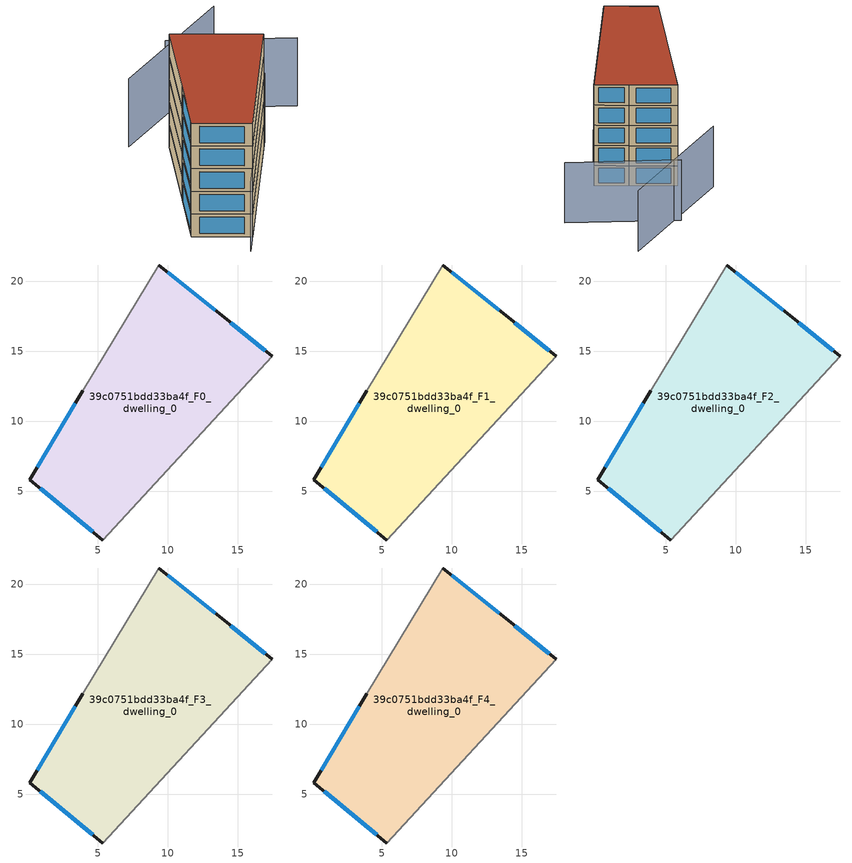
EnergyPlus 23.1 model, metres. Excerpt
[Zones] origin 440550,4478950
39c0751bdd33ba4f_F0_dwelling_0
 floor ground (EU_floor_Construction): 14.02,17.4 17.44,14.62 5.35,1.5 0.15,5.81 3.92,12.15 9.34,21.14 z0
 wall outside (EU_wall_Construction): 3.92,12.15 0.15,5.81 5.35,1.5 / 17.44,14.62 14.02,17.4 9.34,21.14 z0:3
 wall adiabatic (EU_wall_Construction): 9.34,21.14 3.92,12.15 / 5.35,1.5 17.44,14.62 z0:3
 window (EU_Window_Construction): 3.4,11.27 0.67,6.69 / 13.37,17.92 9.99,20.62 / 16.97,15 14.5,17.01 / 0.87,5.21 4.63,2.1 z0.42:2.58
39c0751bdd33ba4f_F1_dwelling_0
 floor to 39c0751bdd33ba4f_F0_dwelling_0 (EU_floor_Construction): 14.02,17.4 17.44,14.62 5.35,1.5 0.15,5.81 3.92,12.15 9.34,21.14 z3
 wall outside (EU_wall_Construction): 3.92,12.15 0.15,5.81 5.35,1.5 / 17.44,14.62 14.02,17.4 9.34,21.14 z3:6
 wall adiabatic (EU_wall_Construction): 9.34,21.14 3.92,12.15 / 5.35,1.5 17.44,14.62 z3:6
 window (EU_Window_Construction): 3.4,11.27 0.67,6.69 / 13.37,17.92 9.99,20.62 / 16.97,15 14.5,17.01 / 0.87,5.21 4.63,2.1 z3.42:5.58
39c0751bdd33ba4f_F2_dwelling_0
 floor to 39c0751bdd33ba4f_F1_dwelling_0 (EU_floor_Construction): 14.02,17.4 17.44,14.62 5.35,1.5 0.15,5.81 3.92,12.15 9.34,21.14 z6
 wall outside (EU_wall_Construction): 3.92,12.15 0.15,5.81 5.35,1.5 / 17.44,14.62 14.02,17.4 9.34,21.14 z6:9
 wall adiabatic (EU_wall_Construction): 9.34,21.14 3.92,12.15 / 5.35,1.5 17.44,14.62 z6:9
 window (EU_Window_Construction): 3.4,11.27 0.67,6.69 / 13.37,17.92 9.99,20.62 / 16.97,15 14.5,17.01 / 0.87,5.21 4.63,2.1 z6.42:8.58
39c0751bdd33ba4f_F3_dwelling_0
 floor to 39c0751bdd33ba4f_F2_dwelling_0 (EU_floor_Construction): 14.02,17.4 17.44,14.62 5.35,1.5 0.15,5.81 3.92,12.15 9.34,21.14 z9
 wall outside (EU_wall_Construction): 3.92,12.15 0.15,5.81 5.35,1.5 / 17.44,14.62 14.02,17.4 9.34,21.14 z9:12
 wall adiabatic (EU_wall_Construction): 9.34,21.14 3.92,12.15 / 5.35,1.5 17.44,14.62 z9:12
 window (EU_Window_Construction): 3.4,11.27 0.67,6.69 / 13.37,17.92 9.99,20.62 / 16.97,15 14.5,17.01 / 0.87,5.21 4.63,2.1 z9.42:11.58
39c0751bdd33ba4f_F4_dwelling_0
 floor to 39c0751bdd33ba4f_F3_dwelling_0 (EU_floor_Construction): 14.02,17.4 17.44,14.62 5.35,1.5 0.15,5.81 3.92,12.15 9.34,21.14 z12
 wall outside (EU_wall_Construction): 3.92,12.15 0.15,5.81 5.35,1.5 / 17.44,14.62 14.02,17.4 9.34,21.14 z12:15
 wall adiabatic (EU_wall_Construction): 9.34,21.14 3.92,12.15 / 5.35,1.5 17.44,14.62 z12:15
 window (EU_Window_Construction): 3.4,11.27 0.67,6.69 / 13.37,17.92 9.99,20.62 / 16.97,15 14.5,17.01 / 0.87,5.21 4.63,2.1 z12.42:14.58
 roof outside (EU_roof_Construction): 5.35,1.5 17.44,14.62 14.02,17.4 9.34,21.14 3.92,12.15 0.15,5.81 z15
shading: 3.46,-0.53 18.31,15.56 / 10.24,20.46 3.92,12.15 / 25.53,18.88 13.85,27.48 / 22.34,29.54 5.98,24.07 z0:9
[Building]
EU S2 Campaign: North Axis=0; Terrain=City; Solar Distribution=FullExterior
[Site:Location]
Madrid: Latitude=40.5; Longitude=-3.5; Time Zone=1; Elevation=609
[SizingPeriod:WeatherFileDays]
AnnualSizingPeriod: Begin Month=1; Begin Day of Month=1; End Month=12; End Day of Month=31; Day of Week for Start Day=Monday; Use Weather File Daylight Saving Period=No; Use Weather File Rain and Snow Indicators=No
[MATERIAL]
EU_InternalMass_Material: Roughness=MediumRough; Thickness=0.1; Conductivity=1; Density=1800; Specific Heat=900; Thermal Absorptance=0.9; Solar Absorptance=0.7; Visible Absorptance=0.7
[MATERIAL:NOMASS] Roughness=MediumRough; Thermal Absorptance=0.9; Solar Absorptance=0.7; Visible Absorptance=0.7
Name | Thermal Resistance
EU_wall_NoMass | 1.60022
EU_roof_NoMass | 1.57597
EU_floor_NoMass | 0.470652
[WINDOWMATERIAL:SIMPLEGLAZINGSYSTEM]
EU_Window_SimpleGlazing: UFactor=3.28802; Solar Heat Gain Coefficient=0.85; Visible Transmittance=0.85
[CONSTRUCTION]
EU_wall_Construction: EU_wall_NoMass
EU_roof_Construction: EU_roof_NoMass
EU_floor_Construction: EU_floor_NoMass
EU_Window_Construction: EU_Window_SimpleGlazing
EU_InternalMass_Construction: EU_InternalMass_Material
[ZONE] Type=1; Multiplier=1; Ceiling Height=autocalculate; Volume=457.525; Floor Area=autocalculate; Part of Total Floor Area=Yes
39c0751bdd33ba4f_F0_dwelling_0; 39c0751bdd33ba4f_F1_dwelling_0; 39c0751bdd33ba4f_F2_dwelling_0; 39c0751bdd33ba4f_F3_dwelling_0; 39c0751bdd33ba4f_F4_dwelling_0
[INTERNALMASS] Construction=EU_InternalMass_Construction; Surface Area=152.508
Name | Zone or ZoneList
39c0751bdd33ba4f_F0_dwelling_0_EU_InternalMass | 39c0751bdd33ba4f_F0_dwelling_0
39c0751bdd33ba4f_F1_dwelling_0_EU_InternalMass | 39c0751bdd33ba4f_F1_dwelling_0
39c0751bdd33ba4f_F2_dwelling_0_EU_InternalMass | 39c0751bdd33ba4f_F2_dwelling_0
39c0751bdd33ba4f_F3_dwelling_0_EU_InternalMass | 39c0751bdd33ba4f_F3_dwelling_0
39c0751bdd33ba4f_F4_dwelling_0_EU_InternalMass | 39c0751bdd33ba4f_F4_dwelling_0
[OTHEREQUIPMENT] Fuel Type=Electricity; Design Level Calculation Method=Watts/Area; Power per Zone Floor Area=1; Fraction Latent=0; Fraction Radiant=0; Fraction Lost=0; Carbon Dioxide Generation Rate=0; EndUse Subcategory=EU_Step8_InternalGains
Name | Zone or ZoneList or Space or SpaceList | Schedule
EU_Step8_InternalGain_39c0751bdd33ba4f_F0_dwelling_0_f000 | 39c0751bdd33ba4f_F0_dwelling_0 | EU_Step8_GainSchedule_39c0751bdd33ba4f_F0_dwelling_0_f000
EU_Step8_InternalGain_39c0751bdd33ba4f_F1_dwelling_0_f000 | 39c0751bdd33ba4f_F1_dwelling_0 | EU_Step8_GainSchedule_39c0751bdd33ba4f_F1_dwelling_0_f000
EU_Step8_InternalGain_39c0751bdd33ba4f_F2_dwelling_0_f000 | 39c0751bdd33ba4f_F2_dwelling_0 | EU_Step8_GainSchedule_39c0751bdd33ba4f_F2_dwelling_0_f000
EU_Step8_InternalGain_39c0751bdd33ba4f_F3_dwelling_0_f000 | 39c0751bdd33ba4f_F3_dwelling_0 | EU_Step8_GainSchedule_39c0751bdd33ba4f_F3_dwelling_0_f000
EU_Step8_InternalGain_39c0751bdd33ba4f_F4_dwelling_0_f000 | 39c0751bdd33ba4f_F4_dwelling_0 | EU_Step8_GainSchedule_39c0751bdd33ba4f_F4_dwelling_0_f000
[ZONEVENTILATION:DESIGNFLOWRATE] Schedule=EU_AlwaysOn; Design Flow Rate Calculation Method=AirChanges/Hour; Air Changes per Hour=0.480704; Ventilation Type=Natural; Fan Pressure Rise=0; Fan Total Efficiency=1; Constant Term Coefficient=1; Temperature Term Coefficient=0; Velocity Term Coefficient=0; Velocity Squared Term Coefficient=0; Minimum Indoor Temperature=-100; Maximum Indoor Temperature=100; Delta Temperature=-100; Minimum Outdoor Temperature=-100; Maximum Outdoor Temperature=100; Maximum Wind Speed=40
Name | Zone or ZoneList or Space or SpaceList
EU_ConstantAir_39c0751bdd33ba4f_F0_dwelling_0 | 39c0751bdd33ba4f_F0_dwelling_0
EU_ConstantAir_39c0751bdd33ba4f_F1_dwelling_0 | 39c0751bdd33ba4f_F1_dwelling_0
EU_ConstantAir_39c0751bdd33ba4f_F2_dwelling_0 | 39c0751bdd33ba4f_F2_dwelling_0
EU_ConstantAir_39c0751bdd33ba4f_F3_dwelling_0 | 39c0751bdd33ba4f_F3_dwelling_0
EU_ConstantAir_39c0751bdd33ba4f_F4_dwelling_0 | 39c0751bdd33ba4f_F4_dwelling_0
[HVACTEMPLATE:THERMOSTAT] Constant Heating Setpoint=20; Constant Cooling Setpoint=50
EU_HeatOnly_39c0751bdd33ba4f_F0_dwelling_0; EU_HeatOnly_39c0751bdd33ba4f_F1_dwelling_0; EU_HeatOnly_39c0751bdd33ba4f_F2_dwelling_0; EU_HeatOnly_39c0751bdd33ba4f_F3_dwelling_0; EU_HeatOnly_39c0751bdd33ba4f_F4_dwelling_0
[HVACTEMPLATE:ZONE:IDEALLOADSAIRSYSTEM] System Availability Schedule=EU_AlwaysOn; Maximum Heating Supply Air Temperature=50; Minimum Cooling Supply Air Temperature=13; Maximum Heating Supply Air Humidity Ratio=0.0156; Minimum Cooling Supply Air Humidity Ratio=0.0077; Heating Limit=NoLimit; Cooling Limit=NoLimit; Heating Availability Schedule=EU_AlwaysOn; Cooling Availability Schedule=EU_CoolingOff; Dehumidification Control Type=ConstantSensibleHeatRatio; Cooling Sensible Heat Ratio=0.7; Dehumidification Setpoint=60; Humidification Control Type=None; Humidification Setpoint=30; Outdoor Air Method=None; Outdoor Air Flow Rate per Person=0.00944; Outdoor Air Flow Rate per Zone Floor Area=0; Outdoor Air Flow Rate per Zone=0; Demand Controlled Ventilation Type=None; Outdoor Air Economizer Type=NoEconomizer; Heat Recovery Type=None; Sensible Heat Recovery Effectiveness=0.7; Latent Heat Recovery Effectiveness=0.65
Name | Template Thermostat
39c0751bdd33ba4f_F0_dwelling_0 | EU_HeatOnly_39c0751bdd33ba4f_F0_dwelling_0
39c0751bdd33ba4f_F1_dwelling_0 | EU_HeatOnly_39c0751bdd33ba4f_F1_dwelling_0
39c0751bdd33ba4f_F2_dwelling_0 | EU_HeatOnly_39c0751bdd33ba4f_F2_dwelling_0
39c0751bdd33ba4f_F3_dwelling_0 | EU_HeatOnly_39c0751bdd33ba4f_F3_dwelling_0
39c0751bdd33ba4f_F4_dwelling_0 | EU_HeatOnly_39c0751bdd33ba4f_F4_dwelling_0
[SIZING:ZONE] Zone Cooling Design Supply Air Temperature Input Method=SupplyAirTemperature; Zone Cooling Design Supply Air Temperature=13; Zone Heating Design Supply Air Temperature Input Method=SupplyAirTemperature; Zone Heating Design Supply Air Temperature=50; Zone Cooling Design Supply Air Humidity Ratio=0.008; Zone Heating Design Supply Air Humidity Ratio=0.008; Cooling Design Air Flow Method=DesignDay; Cooling Design Air Flow Rate=0; Cooling Minimum Air Flow per Zone Floor Area=0.000762; Cooling Minimum Air Flow=0; Cooling Minimum Air Flow Fraction=0.2; Heating Design Air Flow Method=DesignDay; Heating Design Air Flow Rate=0; Heating Maximum Air Flow per Zone Floor Area=0.002032; Heating Maximum Air Flow=0.141576; Heating Maximum Air Flow Fraction=0.3; Account for Dedicated Outdoor Air System=No; Dedicated Outdoor Air System Control Strategy=NeutralSupplyAir; Dedicated Outdoor Air Low Setpoint Temperature for Design=autosize; Dedicated Outdoor Air High Setpoint Temperature for Design=autosize; Zone Load Sizing Method=Sensible Load Only No Latent Load; Zone Latent Cooling Design Supply Air Humidity Ratio Input Method=HumidityRatioDifference; Zone Cooling Design Supply Air Humidity Ratio Difference=0.005; Zone Latent Heating Design Supply Air Humidity Ratio Input Method=HumidityRatioDifference; Zone Humidification Design Supply Air Humidity Ratio Difference=0.005
39c0751bdd33ba4f_F0_dwelling_0; 39c0751bdd33ba4f_F1_dwelling_0; 39c0751bdd33ba4f_F2_dwelling_0; 39c0751bdd33ba4f_F3_dwelling_0; 39c0751bdd33ba4f_F4_dwelling_0
[SCHEDULE:CONSTANT]
Name | Hourly Value
EU_AlwaysOn | 1
EU_CoolingOff | 0
[SCHEDULE:FILE] Column Number=1; Rows to Skip at Top=0; Number of Hours of Data=8760; Column Separator=Comma; Interpolate to Timestep=No; Minutes per Item=60; Adjust Schedule for Daylight Savings=Yes
Name | File
EU_Step8_GainSchedule_39c0751bdd33ba4f_F0_dwelling_0_f000 | ../../schedules/39c0751bdd33ba4f/39c0751bdd33ba4f_F0_dwelling_0_f000_gain.csv
EU_Step8_GainSchedule_39c0751bdd33ba4f_F1_dwelling_0_f000 | ../../schedules/39c0751bdd33ba4f/39c0751bdd33ba4f_F1_dwelling_0_f000_gain.csv
EU_Step8_GainSchedule_39c0751bdd33ba4f_F2_dwelling_0_f000 | ../../schedules/39c0751bdd33ba4f/39c0751bdd33ba4f_F2_dwelling_0_f000_gain.csv
EU_Step8_GainSchedule_39c0751bdd33ba4f_F3_dwelling_0_f000 | ../../schedules/39c0751bdd33ba4f/39c0751bdd33ba4f_F3_dwelling_0_f000_gain.csv
EU_Step8_GainSchedule_39c0751bdd33ba4f_F4_dwelling_0_f000 | ../../schedules/39c0751bdd33ba4f/39c0751bdd33ba4f_F4_dwelling_0_f000_gain.csv
